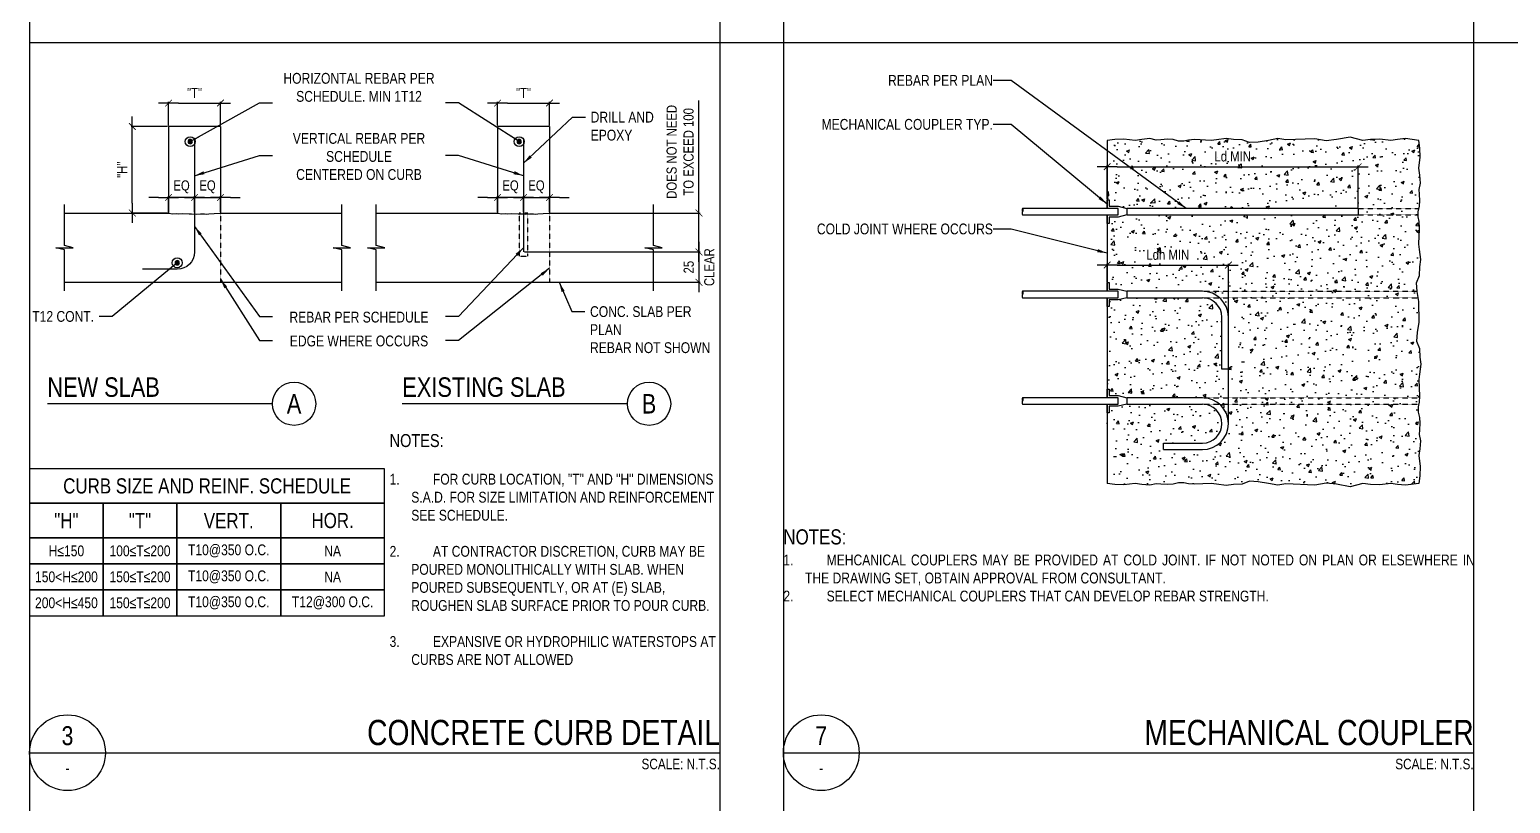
# Model space of a CAD drawing. Header units: millimetres. Extents: x 1990 to 90214, y -16050 to 57150.
# Drawn here: x 2250 to 37268, y 2552 to 20852 of the extents above; entities that cross this region are included whole.
import ezdxf
from ezdxf.enums import TextEntityAlignment as Align

# ---------------------------------------------------------------- set-up
doc = ezdxf.new("R2010")
doc.units = ezdxf.units.MM
doc.linetypes.add('HIDDEN2', pattern=[0.1875, 0.125, -0.0625])
doc.layers.add('NPLT-JLA', color=193, linetype='Continuous', plot=False)
for name, color, linetype in [('S-D-MEDM', 3, 'Continuous'), ('S-G-BREK', 2, 'Continuous'), ('S-G-DIMS', 1, 'Continuous'), ('S-G-HDN2', 1, 'HIDDEN2'), ('S-G-HTCH', 1, 'Continuous'), ('S-G-LEDR', 2, 'Continuous'), ('S-G-MEDM', 3, 'Continuous'), ('S-G-RBAR', 7, 'Continuous'), ('S-G-STTL', 4, 'Continuous'), ('S-G-TEXT', 3, 'Continuous'), ('S-G-THCK', 6, 'Continuous'), ('S-G-THIN', 1, 'Continuous'), ('S-G-TITL', 7, 'Continuous'), ('S-G-TITLREF', 4, 'Continuous'), ('S-LOCI-DIM-IN-100', 1, 'Continuous'), ('S-LOCI-TEXT-GA-250', 2, 'Continuous'), ('S-P-W-TDOWN', 3, 'Continuous')]:
    doc.layers.add(name, color=color, linetype=linetype)
doc.styles.add('ARIAL', font='arial.ttf', dxfattribs={"width": 0.8})
doc.dimstyles.new('ARIALDIMS', dxfattribs={"dimscale": 12, "dimtxt": 20, "dimasz": 19.5, "dimexe": 2.25, "dimexo": 1.75, "dimgap": 10, "dimtad": 1, "dimzin": 3, "dimdsep": 46, "dimtxsty": 'ARIAL', "dimblk1": 'nyatick', "dimblk2": 'nyatick', "dimsah": 1, "dimcen": 2.25, "dimclrd": 1, "dimclre": 1, "dimclrt": 2, "dimadec": 0, "dimazin": 0, "dimtfac": 1, "dimtmove": 0, "dimatfit": 3, "dimfxl": 1, "dimfrac": 2, "dimtolj": 1, "dimtzin": 0, "dimarcsym": 0})

# ---------------------------------------------------------------- blocks, each defined once
blk = doc.blocks.new('nyatick')
at = {"layer": 'S-G-DIMS'}
blk.add_line((-1.01, 0), (1, 0), dxfattribs=at)
at = {"layer": 'S-G-DIMS', "const_width": 0.08}
blk.add_lwpolyline([(0.34, 0.34), (-0.34, -0.34)], dxfattribs=at)
blk = doc.blocks.new('*D56')
at = {"layer": 'Defpoints', "color": 0, "transparency": 16777216}
for p in [(13930, 15593), (14544, 14876), (18080, 14876)]:
    blk.add_point(p, dxfattribs=at)
at = {"layer": 'S-LOCI-DIM-IN-100', "color": 1, "lineweight": -2, "transparency": 16777216}
for p, q in [((13951, 15593), (18107, 15593)), ((18080, 15359), (18080, 15110)), ((14565, 14876), (18107, 14876))]:
    blk.add_line(p, q, dxfattribs=at)
at = {"layer": 'S-LOCI-DIM-IN-100', "color": 1, "lineweight": -2, "transparency": 16777216, "xscale": 234, "yscale": 234, "zscale": 234}
for p, rotation in [((18080, 15593), 90), ((18080, 14876), 270)]:
    blk.add_blockref('nyatick', p, dxfattribs=dict(at, rotation=rotation))
at = {"layer": 'S-LOCI-DIM-IN-100', "color": 2, "transparency": 16777216, "char_height": 240, "attachment_point": 5, "rotation": 90, "style": 'ARIAL'}
for s, insert in [('\\A1;CLEAR', (18325, 15234)), ('\\A1;25', (17838, 15234))]:
    blk.add_mtext(s, dxfattribs=dict(at, insert=insert))
blk = doc.blocks.new('*D57')
at = {"layer": 'Defpoints', "color": 0, "transparency": 16777216}
for p in [(17001, 16514), (18080, 16514), (13930, 15593)]:
    blk.add_point(p, dxfattribs=at)
at = {"layer": 'S-LOCI-DIM-IN-100', "color": 1, "lineweight": -2, "transparency": 16777216}
for p, q in [((18080, 16514), (18080, 19174)), ((17022, 16514), (18107, 16514)), ((18080, 15827), (18080, 16280)), ((13951, 15593), (18107, 15593))]:
    blk.add_line(p, q, dxfattribs=at)
at = {"layer": 'S-LOCI-DIM-IN-100', "color": 1, "lineweight": -2, "transparency": 16777216, "xscale": 234, "yscale": 234, "zscale": 234}
for p, rotation in [((18080, 16514), 90), ((18080, 15593), 270)]:
    blk.add_blockref('nyatick', p, dxfattribs=dict(at, rotation=rotation))
at = {"layer": 'S-LOCI-DIM-IN-100', "color": 2, "transparency": 16777216, "insert": (17634, 17961), "char_height": 240, "attachment_point": 5, "rotation": 90, "style": 'ARIAL'}
blk.add_mtext('\\A1;DOES NOT NEED\\PTO EXCEED 100', dxfattribs=at)
blk = doc.blocks.new('*D58')
at = {"layer": 'Defpoints', "color": 0, "transparency": 16777216}
for p in [(4679, 18561), (5535, 18561), (5535, 16514)]:
    blk.add_point(p, dxfattribs=at)
at = {"layer": 'S-LOCI-DIM-IN-100', "color": 1, "lineweight": -2, "transparency": 16777216}
for p, q in [((5514, 18561), (4652, 18561)), ((4679, 16748), (4679, 18327)), ((5514, 16514), (4652, 16514))]:
    blk.add_line(p, q, dxfattribs=at)
at = {"layer": 'S-LOCI-DIM-IN-100', "color": 1, "lineweight": -2, "transparency": 16777216, "xscale": 234, "yscale": 234, "zscale": 234}
for p, rotation in [((4679, 18561), 90), ((4679, 16514), 270)]:
    blk.add_blockref('nyatick', p, dxfattribs=dict(at, rotation=rotation))
at = {"layer": 'S-LOCI-DIM-IN-100', "color": 2, "transparency": 16777216, "insert": (4439, 17538), "char_height": 240, "attachment_point": 5, "rotation": 90, "style": 'ARIAL'}
blk.add_mtext('\\A1;"H"', dxfattribs=at)
blk = doc.blocks.new('*D59')
at = {"layer": 'Defpoints', "color": 0, "transparency": 16777216}
for p in [(5535, 16883), (5535, 16514), (6150, 16514)]:
    blk.add_point(p, dxfattribs=at)
at = {"layer": 'S-LOCI-DIM-IN-100', "color": 1, "lineweight": -2, "transparency": 16777216}
for p, q in [((5301, 16883), (5067, 16883)), ((5535, 16535), (5535, 16910)), ((6150, 16883), (5535, 16883)), ((6150, 16535), (6150, 16910)), ((6384, 16883), (6618, 16883))]:
    blk.add_line(p, q, dxfattribs=at)
at = {"layer": 'S-LOCI-DIM-IN-100', "color": 1, "lineweight": -2, "transparency": 16777216, "xscale": 234, "yscale": 234, "zscale": 234}
blk.add_blockref('nyatick', (5535, 16883), dxfattribs=at)
at = {"layer": 'S-LOCI-DIM-IN-100', "color": 1, "lineweight": -2, "transparency": 16777216, "xscale": 234, "yscale": 234, "zscale": 234, "rotation": 180}
blk.add_blockref('nyatick', (6150, 16883), dxfattribs=at)
at = {"layer": 'S-LOCI-DIM-IN-100', "color": 2, "transparency": 16777216, "insert": (5843, 17134), "char_height": 240, "attachment_point": 5, "style": 'ARIAL'}
blk.add_mtext('\\A1;EQ', dxfattribs=at)
blk = doc.blocks.new('*D60')
at = {"layer": 'Defpoints', "color": 0, "transparency": 16777216}
for p in [(6764, 16883), (6150, 16514), (6764, 16514)]:
    blk.add_point(p, dxfattribs=at)
at = {"layer": 'S-LOCI-DIM-IN-100', "color": 1, "lineweight": -2, "transparency": 16777216}
for p, q in [((5916, 16883), (5682, 16883)), ((6150, 16535), (6150, 16910)), ((6150, 16883), (6764, 16883)), ((6764, 16535), (6764, 16910)), ((6998, 16883), (7232, 16883))]:
    blk.add_line(p, q, dxfattribs=at)
at = {"layer": 'S-LOCI-DIM-IN-100', "color": 1, "lineweight": -2, "transparency": 16777216, "xscale": 234, "yscale": 234, "zscale": 234}
blk.add_blockref('nyatick', (6150, 16883), dxfattribs=at)
at = {"layer": 'S-LOCI-DIM-IN-100', "color": 1, "lineweight": -2, "transparency": 16777216, "xscale": 234, "yscale": 234, "zscale": 234, "rotation": 180}
blk.add_blockref('nyatick', (6764, 16883), dxfattribs=at)
at = {"layer": 'S-LOCI-DIM-IN-100', "color": 2, "transparency": 16777216, "insert": (6457, 17134), "char_height": 240, "attachment_point": 5, "style": 'ARIAL'}
blk.add_mtext('\\A1;EQ', dxfattribs=at)
blk = doc.blocks.new('*D61')
at = {"layer": 'Defpoints', "color": 0, "transparency": 16777216}
for p in [(13316, 16883), (13316, 16514), (13930, 16514)]:
    blk.add_point(p, dxfattribs=at)
at = {"layer": 'S-LOCI-DIM-IN-100', "color": 1, "lineweight": -2, "transparency": 16777216}
for p, q in [((13082, 16883), (12848, 16883)), ((13316, 16535), (13316, 16910)), ((13930, 16883), (13316, 16883)), ((13930, 16535), (13930, 16910)), ((14164, 16883), (14398, 16883))]:
    blk.add_line(p, q, dxfattribs=at)
at = {"layer": 'S-LOCI-DIM-IN-100', "color": 1, "lineweight": -2, "transparency": 16777216, "xscale": 234, "yscale": 234, "zscale": 234}
blk.add_blockref('nyatick', (13316, 16883), dxfattribs=at)
at = {"layer": 'S-LOCI-DIM-IN-100', "color": 1, "lineweight": -2, "transparency": 16777216, "xscale": 234, "yscale": 234, "zscale": 234, "rotation": 180}
blk.add_blockref('nyatick', (13930, 16883), dxfattribs=at)
at = {"layer": 'S-LOCI-DIM-IN-100', "color": 2, "transparency": 16777216, "insert": (13623, 17134), "char_height": 240, "attachment_point": 5, "style": 'ARIAL'}
blk.add_mtext('\\A1;EQ', dxfattribs=at)
blk = doc.blocks.new('*D62')
at = {"layer": 'Defpoints', "color": 0, "transparency": 16777216}
for p in [(14544, 16883), (13930, 16514), (14544, 16514)]:
    blk.add_point(p, dxfattribs=at)
at = {"layer": 'S-LOCI-DIM-IN-100', "color": 1, "lineweight": -2, "transparency": 16777216}
for p, q in [((13696, 16883), (13462, 16883)), ((13930, 16535), (13930, 16910)), ((13930, 16883), (14544, 16883)), ((14544, 16535), (14544, 16910)), ((14778, 16883), (15012, 16883))]:
    blk.add_line(p, q, dxfattribs=at)
at = {"layer": 'S-LOCI-DIM-IN-100', "color": 1, "lineweight": -2, "transparency": 16777216, "xscale": 234, "yscale": 234, "zscale": 234}
blk.add_blockref('nyatick', (13930, 16883), dxfattribs=at)
at = {"layer": 'S-LOCI-DIM-IN-100', "color": 1, "lineweight": -2, "transparency": 16777216, "xscale": 234, "yscale": 234, "zscale": 234, "rotation": 180}
blk.add_blockref('nyatick', (14544, 16883), dxfattribs=at)
at = {"layer": 'S-LOCI-DIM-IN-100', "color": 2, "transparency": 16777216, "insert": (14237, 17134), "char_height": 240, "attachment_point": 5, "style": 'ARIAL'}
blk.add_mtext('\\A1;EQ', dxfattribs=at)
blk = doc.blocks.new('*D63')
at = {"layer": 'Defpoints', "color": 0, "transparency": 16777216}
for p in [(6764, 19115), (5535, 18561), (6764, 18561)]:
    blk.add_point(p, dxfattribs=at)
at = {"layer": 'S-LOCI-DIM-IN-100', "color": 1, "lineweight": -2, "transparency": 16777216}
for p, q in [((5535, 18582), (5535, 19142)), ((5769, 19115), (6530, 19115)), ((6764, 18582), (6764, 19142))]:
    blk.add_line(p, q, dxfattribs=at)
at = {"layer": 'S-LOCI-DIM-IN-100', "color": 1, "lineweight": -2, "transparency": 16777216, "xscale": 234, "yscale": 234, "zscale": 234, "rotation": 180}
blk.add_blockref('nyatick', (5535, 19115), dxfattribs=at)
at = {"layer": 'S-LOCI-DIM-IN-100', "color": 1, "lineweight": -2, "transparency": 16777216, "xscale": 234, "yscale": 234, "zscale": 234}
blk.add_blockref('nyatick', (6764, 19115), dxfattribs=at)
at = {"layer": 'S-LOCI-DIM-IN-100', "color": 2, "transparency": 16777216, "insert": (6150, 19355), "char_height": 240, "attachment_point": 5, "style": 'ARIAL'}
blk.add_mtext('\\A1;"T"', dxfattribs=at)
blk = doc.blocks.new('*D64')
at = {"layer": 'Defpoints', "color": 0, "transparency": 16777216}
for p in [(14544, 19115), (13316, 18561), (14544, 18561)]:
    blk.add_point(p, dxfattribs=at)
at = {"layer": 'S-LOCI-DIM-IN-100', "color": 1, "lineweight": -2, "transparency": 16777216}
for p, q in [((13316, 18582), (13316, 19142)), ((13550, 19115), (14310, 19115)), ((14544, 18582), (14544, 19142))]:
    blk.add_line(p, q, dxfattribs=at)
at = {"layer": 'S-LOCI-DIM-IN-100', "color": 1, "lineweight": -2, "transparency": 16777216, "xscale": 234, "yscale": 234, "zscale": 234, "rotation": 180}
blk.add_blockref('nyatick', (13316, 19115), dxfattribs=at)
at = {"layer": 'S-LOCI-DIM-IN-100', "color": 1, "lineweight": -2, "transparency": 16777216, "xscale": 234, "yscale": 234, "zscale": 234}
blk.add_blockref('nyatick', (14544, 19115), dxfattribs=at)
at = {"layer": 'S-LOCI-DIM-IN-100', "color": 2, "transparency": 16777216, "insert": (13930, 19355), "char_height": 240, "attachment_point": 5, "style": 'ARIAL'}
blk.add_mtext('\\A1;"T"', dxfattribs=at)
blk = doc.blocks.new('*D65')
at = {"layer": 'Defpoints', "color": 0, "transparency": 16777216}
for p in [(33671, 17610), (27733, 16827), (33671, 16623)]:
    blk.add_point(p, dxfattribs=at)
at = {"layer": 'S-LOCI-DIM-IN-100', "color": 1, "lineweight": -2, "transparency": 16777216}
for p, q in [((27733, 16848), (27733, 17637)), ((27967, 17610), (33437, 17610)), ((33671, 16644), (33671, 17637))]:
    blk.add_line(p, q, dxfattribs=at)
at = {"layer": 'S-LOCI-DIM-IN-100', "color": 1, "lineweight": -2, "transparency": 16777216, "xscale": 234, "yscale": 234, "zscale": 234, "rotation": 180}
blk.add_blockref('nyatick', (27733, 17610), dxfattribs=at)
at = {"layer": 'S-LOCI-DIM-IN-100', "color": 1, "lineweight": -2, "transparency": 16777216, "xscale": 234, "yscale": 234, "zscale": 234}
blk.add_blockref('nyatick', (33671, 17610), dxfattribs=at)
at = {"layer": 'S-LOCI-DIM-IN-100', "color": 2, "lineweight": 30, "transparency": 16777216, "insert": (30702, 17852), "char_height": 240, "width": 1281.71, "attachment_point": 5, "style": 'ARIAL'}
blk.add_mtext('\\A1;Ld MIN', dxfattribs=at)
blk = doc.blocks.new('*D66')
at = {"layer": 'Defpoints', "color": 0, "transparency": 16777216}
for p in [(30600, 15284), (27733, 14869), (30600, 11532)]:
    blk.add_point(p, dxfattribs=at)
at = {"layer": 'S-LOCI-DIM-IN-100', "color": 1, "lineweight": -2, "transparency": 16777216}
for p, q in [((27733, 14890), (27733, 15311)), ((27967, 15284), (30366, 15284)), ((30600, 11553), (30600, 15311))]:
    blk.add_line(p, q, dxfattribs=at)
at = {"layer": 'S-LOCI-DIM-IN-100', "color": 1, "lineweight": -2, "transparency": 16777216, "xscale": 234, "yscale": 234, "zscale": 234, "rotation": 180}
blk.add_blockref('nyatick', (27733, 15284), dxfattribs=at)
at = {"layer": 'S-LOCI-DIM-IN-100', "color": 1, "lineweight": -2, "transparency": 16777216, "xscale": 234, "yscale": 234, "zscale": 234}
blk.add_blockref('nyatick', (30600, 15284), dxfattribs=at)
at = {"layer": 'S-LOCI-DIM-IN-100', "color": 2, "lineweight": 30, "transparency": 16777216, "insert": (29166, 15526), "char_height": 240, "width": 1281.71, "attachment_point": 5, "style": 'ARIAL'}
blk.add_mtext('\\A1;Ldh MIN', dxfattribs=at)

msp = doc.modelspace()

# ---------------------------------------------------------------- hatches: boundary and pattern name
at = {"layer": 'S-G-HTCH'}
h = msp.add_hatch(dxfattribs=at)
h.set_pattern_fill('AR-CONC', color=256, scale=102.37069)
h.set_pattern_definition([(50, (-156432.7, -355676.1), (734.2642, -64.2398), [76.778, -844.5582]), (355, (-156432.7, -355676.1), (-142.0407, 770.0243), [61.4224, -675.6466]), (100.45144, (-156371.5, -355681.5), (592.2235, 705.7845), [65.2513, -717.764]), (46.1842, (-156432.7, -355471.4), (1092.5423, -169.4432), [115.167, -1266.8373]), (96.63564, (-156341.6, -355485.5), (956.82, 997.212), [97.877, -1076.6466]), (351.18416, (-156432.7, -355471.4), (956.82, 997.212), [92.1336, -1013.4698]), (21, (-156330.3, -355522.56), (611.0579, -412.1637), [76.778, -844.5582]), (326, (-156330.3, -355522.56), (249.0836, 742.3411), [61.4224, -675.6466]), (71.45144, (-156279.4, -355556.9), (860.1414, 330.1774), [65.2513, -717.764]), (37.5, (-156432.68, -355676.1), (12.44813, 340.78573), [0, -667.4569, 0, -685.8836, 0, -678.2058]), (7.5, (-156432.68, -355676.1), (269.3061, 403.762), [0, -391.05603, 0, -652.1013, 0, -258.486]), (327.5, (-156660.97, -355676.1), (546.47771, -23.08958), [0, -255.92672, 0, -798.4914, 0, -1059.53664]), (317.5, (-156763.34, -355676.1), (597.0117, 102.47816), [0, -332.70474, 0, -530.2802, 0, -752.42457])])
h.paths.add_polyline_path([(35146.309, 17220.55), (35126.337, 17412.152), (35106.365, 17571.821), (35135.462, 17833.646), (35125.897, 18050.449), (35103.993, 18231.007), (34791.611, 18273.323), (34600.009, 18253.351), (34440.34, 18233.379), (34178.515, 18262.476), (33961.712, 18252.911), (33781.154, 18231.007), (33480.211, 18311.864), (33156.432, 18251.109), (32913.598, 18220.734), (32640.41, 18271.36), (31955.946, 18241.849), (31765.975, 18273.535), (31544.343, 18229.174), (31303.714, 18191.153), (31101.077, 18178.479), (30923.771, 18248.186), (30721.136, 18254.523), (30550.162, 18279.872), (30315.864, 18248.186), (30190.2, 18231.007), (29797.569, 18249.358), (29653.868, 18241.368), (29542.1, 18217.4), (29418.357, 18213.407), (29290.623, 18249.358), (29158.897, 18257.347), (29003.221, 18245.362), (28891.453, 18241.368), (28743.76, 18273.323), (28552.158, 18253.351), (28392.489, 18233.379), (28130.664, 18262.476), (27913.861, 18252.911), (27733.303, 18231.007), (27733.303, 16827.347), (27777.973, 16827.347), (27777.973, 16672.601), (27989.23, 16672.601), (28193.971, 16622.606), (33670.803, 16622.606), (33670.803, 16469.05), (28193.971, 16469.05), (27989.23, 16419.055), (27777.973, 16419.055), (27777.973, 16264.308), (27733.303, 16264.308), (27733.303, 14868.776), (27777.973, 14868.776), (27777.973, 14714.03), (27989.23, 14714.03), (28193.971, 14664.035), (29985.458, 14664.035, -0.414213562), (30599.682, 14049.811), (30599.682, 12821.362), (30446.126, 12821.362), (30446.126, 14049.811, 0.414213562), (29985.458, 14510.479), (28193.971, 14510.479), (27989.23, 14460.483), (27777.973, 14460.483), (27777.973, 14305.737), (27733.303, 14305.737), (27733.303, 12351.366), (27777.973, 12351.366), (27777.973, 12196.619), (27989.23, 12196.619), (28193.971, 12146.624), (29985.458, 12146.624, -1), (29985.458, 10918.176), (29064.122, 10918.176), (29064.122, 11071.732), (29985.458, 11071.732, 1), (29985.458, 11993.068), (28193.971, 11993.068), (27989.23, 11943.073), (27777.973, 11943.073), (27777.973, 11788.327), (27733.303, 11788.327), (27733.303, 10118.978), (27913.861, 10097.074), (28130.664, 10087.508), (28392.489, 10116.606), (28552.158, 10096.633), (28743.76, 10076.661), (28891.453, 10108.616), (29003.221, 10104.623), (29158.897, 10092.637), (29290.623, 10100.627), (29418.357, 10136.578), (29542.1, 10132.585), (29653.868, 10108.616), (29797.569, 10100.627), (30190.2, 10118.978), (30315.864, 10101.799), (30550.162, 10070.112), (30721.136, 10095.461), (30923.771, 10101.799), (31101.077, 10171.506), (31303.714, 10158.831), (31544.343, 10120.811), (31765.975, 10076.449), (31955.946, 10108.136), (32640.41, 10078.625), (32913.598, 10129.25), (33156.432, 10098.875), (33480.211, 10038.121), (33781.154, 10118.978), (33961.712, 10097.074), (34178.515, 10087.508), (34440.34, 10116.606), (34600.009, 10096.633), (34791.611, 10076.661), (35103.993, 10118.978), (35125.897, 10299.536), (35135.462, 10516.339), (35106.365, 10778.164), (35126.337, 10937.833), (35146.309, 11129.435), (35114.354, 11277.128), (35118.348, 11388.895), (35130.334, 11544.572), (35122.344, 11676.298), (35086.393, 11804.032), (35090.386, 11927.775), (35114.354, 12039.542), (35122.344, 12183.244), (35103.993, 12575.874), (35121.172, 12701.539), (35152.858, 12935.836), (35127.509, 13106.81), (35121.172, 13309.445), (35051.465, 13486.752), (35064.139, 13689.388), (35102.16, 13930.018), (35103.993, 14174.992), (35102.16, 14419.967), (35064.139, 14660.596), (35051.465, 14863.233), (35121.172, 15040.539), (35127.509, 15243.174), (35152.858, 15414.148), (35121.172, 15648.446), (35103.993, 15774.11), (35122.344, 16166.741), (35114.354, 16310.442), (35090.386, 16422.21), (35086.393, 16545.952), (35122.344, 16673.687), (35130.334, 16805.413), (35118.348, 16961.089), (35114.354, 17072.857)])
h.paths.add_polyline_path([(30178.381, 17596.898), (31228.239, 17596.898), (31228.239, 18124.289), (30178.381, 18124.289)], flags=24)
h.paths.add_polyline_path([(28563.284, 15271.056), (29772.215, 15271.056), (29772.215, 15798.447), (28563.284, 15798.447)], flags=24)

# ---------------------------------------------------------------- linework, layer by layer
at = {"layer": 'NPLT-JLA'}
for p, q in [((2250, 57150), (2250, -16050)), ((18575, 57150), (18575, -16050)), ((20075, 57150), (20075, -16050)), ((36400, 57150), (36400, -16050)), ((2250, 20550), (72050, 20550))]:
    msp.add_line(p, q, dxfattribs=at)
at = {"layer": 'S-D-MEDM'}
for p, q in [((6763.883, 18561.335), (5535.434, 18561.335)), ((5535.434, 18561.335), (5535.434, 16513.921)), ((6763.883, 18561.335), (6763.883, 16513.921)), ((14544.055, 18561.335), (13315.607, 18561.335)), ((13315.607, 18561.335), (13315.607, 16513.921)), ((14544.055, 18561.335), (14544.055, 16513.921)), ((3078.538, 16513.921), (5535.434, 16513.921)), ((6763.883, 16513.921), (9630.262, 16513.921)), ((10449.228, 16513.921), (13315.607, 16513.921)), ((14544.055, 16513.921), (17000.952, 16513.921)), ((3078.538, 14875.99), (9630.262, 14875.99)), ((10449.228, 14875.99), (17000.952, 14875.99))]:
    msp.add_line(p, q, dxfattribs=at)
for points in [[(5535.434, 16513.921), (5634.422, 16494.585), (5712.958, 16501.039), (5772.12, 16497.457), (5857.285, 16500.144), (6024.921, 16492.977), (6077.811, 16493.872), (6197.036, 16491.184), (6287.578, 16496.56), (6382.599, 16492.977), (6441.766, 16489.392), (6491.967, 16492.082), (6617.235, 16502.032), (6763.883, 16513.921)], [(13315.607, 16513.921), (13414.595, 16494.585), (13493.13, 16501.039), (13552.293, 16497.457), (13637.457, 16500.144), (13805.094, 16492.977), (13857.984, 16493.872), (13977.208, 16491.184), (14067.751, 16496.56), (14162.771, 16492.977), (14221.938, 16489.392), (14272.14, 16492.082), (14396.746, 16499.777), (14544.055, 16513.921)]]:
    msp.add_lwpolyline(points, dxfattribs=at)
at = {"layer": 'S-G-BREK'}
for points in [[(3078.538, 14671.249), (3078.538, 15640.095), (2873.796, 15694.955), (3283.279, 15694.955), (3078.538, 15749.816), (3078.538, 16718.662)], [(9630.262, 14671.249), (9630.262, 15640.095), (9425.521, 15694.955), (9835.003, 15694.955), (9630.262, 15749.816), (9630.262, 16718.662)], [(10449.228, 14671.249), (10449.228, 15640.095), (10244.486, 15694.955), (10653.969, 15694.955), (10449.228, 15749.816), (10449.228, 16718.662)], [(17000.952, 14671.249), (17000.952, 15640.095), (16796.21, 15694.955), (17205.693, 15694.955), (17000.952, 15749.816), (17000.952, 16718.662)]]:
    msp.add_lwpolyline(points, dxfattribs=at)
at = {"layer": 'S-G-HDN2'}
for p, q in [((6763.883, 16513.921), (6763.883, 14875.99)), ((14544.055, 16513.921), (14544.055, 14875.99))]:
    msp.add_line(p, q, dxfattribs=at)
at = {"layer": 'S-G-HDN2', "lineweight": 30}
for p, q in [((33670.803, 16622.606), (35107.967, 16622.606)), ((33670.803, 16469.05), (35088.874, 16469.05)), ((29985.458, 14664.035), (35063.924, 14664.035)), ((29985.458, 14510.479), (35087.859, 14510.479)), ((29985.458, 12146.624), (35120.308, 12146.624)), ((29985.458, 11993.068), (35104.388, 11993.068))]:
    msp.add_line(p, q, dxfattribs=at)
at = {"layer": 'S-G-HDN2'}
msp.add_lwpolyline([(13827.46, 15490.214), (14032.202, 15490.214), (14032.202, 16513.921), (13827.46, 16513.921)], close=True, dxfattribs=at)
at = {"layer": 'S-G-MEDM', "lineweight": 30}
for p, q in [((27733.303, 18231.007), (27733.303, 16622.606)), ((27989.23, 16622.606), (25734.207, 16622.606)), ((25734.207, 16469.05), (27989.23, 16469.05)), ((27733.303, 16469.05), (27733.303, 14664.035)), ((27989.23, 16469.05), (27989.23, 16622.606)), ((33670.803, 16622.606), (28193.971, 16622.606)), ((28193.971, 16469.05), (33670.803, 16469.05)), ((33670.803, 16622.606), (33670.803, 16469.05)), ((27989.23, 14664.035), (25734.207, 14664.035)), ((25734.207, 14510.479), (27989.23, 14510.479)), ((27733.303, 14510.479), (27733.303, 12146.624)), ((27989.23, 14510.479), (27989.23, 14664.035)), ((29985.458, 14664.035), (28193.971, 14664.035)), ((28193.971, 14510.479), (29985.458, 14510.479)), ((30446.126, 12821.362), (30446.126, 14049.811)), ((30599.682, 12821.362), (30599.682, 14049.811)), ((30599.682, 12821.362), (30446.126, 12821.362)), ((27989.23, 12146.624), (25734.207, 12146.624)), ((25734.207, 11993.068), (27989.23, 11993.068)), ((27733.303, 11993.068), (27733.303, 10118.978)), ((27989.23, 11993.068), (27989.23, 12146.624)), ((29985.458, 12146.624), (28193.971, 12146.624)), ((28193.971, 11993.068), (29985.458, 11993.068)), ((29064.122, 10918.176), (29064.122, 11071.732)), ((29064.122, 11071.732), (29985.458, 11071.732)), ((29064.122, 10918.176), (29985.458, 10918.176))]:
    msp.add_line(p, q, dxfattribs=at)
for points in [[(27733.303, 16622.606), (27733.303, 16827.347), (27777.973, 16827.347), (27777.973, 16672.601), (27989.23, 16672.601), (28193.971, 16622.606), (28193.971, 16469.05), (27989.23, 16419.055), (27777.973, 16419.055), (27777.973, 16264.308), (27733.303, 16264.308), (27733.303, 16469.05)], [(27733.303, 14664.035), (27733.303, 14868.776), (27777.973, 14868.776), (27777.973, 14714.03), (27989.23, 14714.03), (28193.971, 14664.035), (28193.971, 14510.479), (27989.23, 14460.483), (27777.973, 14460.483), (27777.973, 14305.737), (27733.303, 14305.737), (27733.303, 14510.479)], [(27733.303, 12146.624), (27733.303, 12351.366), (27777.973, 12351.366), (27777.973, 12196.619), (27989.23, 12196.619), (28193.971, 12146.624), (28193.971, 11993.068), (27989.23, 11943.073), (27777.973, 11943.073), (27777.973, 11788.327), (27733.303, 11788.327), (27733.303, 11993.068)]]:
    msp.add_lwpolyline(points, dxfattribs=at)
at = {"layer": 'S-G-MEDM'}
for points in [[(2250, 9648.521), (10644.397, 9648.521), (10644.397, 10467.486), (2250, 10467.486)], [(2250, 8829.555), (3990.302, 8829.555), (3990.302, 9648.521), (2250, 9648.521)], [(3990.302, 8829.555), (5730.603, 8829.555), (5730.603, 9648.521), (3990.302, 9648.521)], [(5730.603, 8829.555), (8187.5, 8829.555), (8187.5, 9648.521), (5730.603, 9648.521)], [(8187.5, 8829.555), (10644.397, 8829.555), (10644.397, 9648.521), (8187.5, 9648.521)]]:
    msp.add_lwpolyline(points, close=True, dxfattribs=at)
at = {"layer": 'S-G-MEDM', "lineweight": 30}
for centre, radius, start, end in [((25783.73, 16584.217), 62.66, 142.2184019, 217.7815981), ((25783.73, 16507.439), 62.66, 142.2184019, 217.7815981), ((25684.683, 16584.217), 62.66, 322.2184019, 37.7815981), ((25783.73, 14625.646), 62.66, 142.2184019, 217.7815981), ((25783.73, 14548.868), 62.66, 142.2184019, 217.7815981), ((25684.683, 14625.646), 62.66, 322.2184019, 37.7815981), ((29985.458, 14049.811), 614.224, 0, 90), ((29985.458, 14049.811), 460.668, 0, 90), ((25783.73, 12108.235), 62.66, 142.2184019, 217.7815981), ((25783.73, 12031.457), 62.66, 142.2184019, 217.7815981), ((25684.683, 12108.235), 62.66, 322.2184019, 37.7815981), ((29985.458, 11532.4), 614.224, 270, 90), ((29985.458, 11532.4), 460.668, 270, 90)]:
    msp.add_arc(centre, radius, start, end, dxfattribs=at)
at = {"layer": 'S-G-RBAR'}
for points in [[(5996.103, 18203.037, 1), (6098.473, 18203.037, 1), (5996.103, 18203.037, 1), (6081.411, 18203.037, 1), (6013.164, 18203.037, 1), (6064.35, 18203.037, 1), (6030.226, 18203.037, 1), (6047.288, 18203.037, 1)], [(13776.275, 18203.037, 1), (13878.646, 18203.037, 1), (13776.275, 18203.037, 1), (13861.584, 18203.037, 1), (13793.337, 18203.037, 1), (13844.522, 18203.037, 1), (13810.398, 18203.037, 1), (13827.46, 18203.037, 1)], [(5688.99, 15336.658, 1), (5791.361, 15336.658, 1), (5688.99, 15336.658, 1), (5774.299, 15336.658, 1), (5706.052, 15336.658, 1), (5757.238, 15336.658, 1), (5723.114, 15336.658, 1), (5740.176, 15336.658, 1)]]:
    msp.add_lwpolyline(points, format="xyb", dxfattribs=at)
at = {"layer": 'S-G-STTL'}
for p, q in [((7992.331, 12003.046), (2669.055, 12003.046)), ((16386.728, 12003.046), (11063.452, 12003.046))]:
    msp.add_line(p, q, dxfattribs=at)
for centre in [(8504.184, 12003.046), (16898.581, 12003.046)]:
    msp.add_circle(centre, 511.853, dxfattribs=at)
at = {"layer": 'S-G-THCK'}
msp.add_line((13929.831, 18254.223), (13929.831, 15592.585), dxfattribs=at)
msp.add_lwpolyline([(6149.659, 18254.223), (6149.659, 15592.585, -0.414213562), (5740.176, 15183.102), (4921.21, 15183.102)], format="xyb", dxfattribs=at)
at = {"layer": 'S-G-THIN', "lineweight": 30}
for points in [[(35103.993, 18231.007), (34791.611, 18273.323), (34600.009, 18253.351), (34440.34, 18233.379), (34178.515, 18262.476), (33961.712, 18252.911), (33781.154, 18231.007), (33480.211, 18311.864), (33156.432, 18251.109), (32913.598, 18220.734), (32640.41, 18271.36), (31955.946, 18241.849), (31765.975, 18273.535), (31544.343, 18229.174), (31303.714, 18191.153), (31101.077, 18178.479), (30923.771, 18248.186), (30721.136, 18254.523), (30550.162, 18279.872), (30315.864, 18248.186), (30190.2, 18231.007), (29797.569, 18249.358), (29653.868, 18241.368), (29542.1, 18217.4), (29418.357, 18213.407), (29290.623, 18249.358), (29158.897, 18257.347), (29003.221, 18245.362), (28891.453, 18241.368), (28743.76, 18273.323), (28552.158, 18253.351), (28392.489, 18233.379), (28130.664, 18262.476), (27913.861, 18252.911), (27733.303, 18231.007)], [(35103.993, 14174.992), (35102.16, 14419.967), (35064.139, 14660.596), (35051.465, 14863.233), (35121.172, 15040.539), (35127.509, 15243.174), (35152.858, 15414.148), (35121.172, 15648.446), (35103.993, 15774.11), (35122.344, 16166.741), (35114.354, 16310.442), (35090.386, 16422.21), (35086.393, 16545.952), (35122.344, 16673.687), (35130.334, 16805.413), (35118.348, 16961.089), (35114.354, 17072.857), (35146.309, 17220.55), (35126.337, 17412.152), (35106.365, 17571.821), (35135.462, 17833.646), (35125.897, 18050.449), (35103.993, 18231.007)], [(35103.993, 14174.992), (35102.16, 13930.018), (35064.139, 13689.388), (35051.465, 13486.752), (35121.172, 13309.445), (35127.509, 13106.81), (35152.858, 12935.836), (35121.172, 12701.539), (35103.993, 12575.874), (35122.344, 12183.244), (35114.354, 12039.542), (35090.386, 11927.775), (35086.393, 11804.032), (35122.344, 11676.298), (35130.334, 11544.572), (35118.348, 11388.895), (35114.354, 11277.128), (35146.309, 11129.435), (35126.337, 10937.833), (35106.365, 10778.164), (35135.462, 10516.339), (35125.897, 10299.536), (35103.993, 10118.978)], [(35103.993, 10118.978), (34791.611, 10076.661), (34600.009, 10096.633), (34440.34, 10116.606), (34178.515, 10087.508), (33961.712, 10097.074), (33781.154, 10118.978), (33480.211, 10038.121), (33156.432, 10098.875), (32913.598, 10129.25), (32640.41, 10078.625), (31955.946, 10108.136), (31765.975, 10076.449), (31544.343, 10120.811), (31303.714, 10158.831), (31101.077, 10171.506), (30923.771, 10101.799), (30721.136, 10095.461), (30550.162, 10070.112), (30315.864, 10101.799), (30190.2, 10118.978), (29797.569, 10100.627), (29653.868, 10108.616), (29542.1, 10132.585), (29418.357, 10136.578), (29290.623, 10100.627), (29158.897, 10092.637), (29003.221, 10104.623), (28891.453, 10108.616), (28743.76, 10076.661), (28552.158, 10096.633), (28392.489, 10116.606), (28130.664, 10087.508), (27913.861, 10097.074), (27733.303, 10118.978)]]:
    msp.add_lwpolyline(points, dxfattribs=at)
at = {"layer": 'S-G-THIN'}
for points in [[(2250, 8215.331), (3990.302, 8215.331), (3990.302, 8829.555), (2250, 8829.555)], [(3990.302, 8215.331), (5730.603, 8215.331), (5730.603, 8829.555), (3990.302, 8829.555)], [(5730.603, 8215.331), (8187.5, 8215.331), (8187.5, 8829.555), (5730.603, 8829.555)], [(8187.5, 8215.331), (10644.397, 8215.331), (10644.397, 8829.555), (8187.5, 8829.555)], [(2250, 7601.107), (3990.302, 7601.107), (3990.302, 8215.331), (2250, 8215.331)], [(3990.302, 7601.107), (5730.603, 7601.107), (5730.603, 8215.331), (3990.302, 8215.331)], [(5730.603, 7601.107), (8187.5, 7601.107), (8187.5, 8215.331), (5730.603, 8215.331)], [(8187.5, 7601.107), (10644.397, 7601.107), (10644.397, 8215.331), (8187.5, 8215.331)], [(2250, 6986.883), (3990.302, 6986.883), (3990.302, 7601.107), (2250, 7601.107)], [(3990.302, 6986.883), (5730.603, 6986.883), (5730.603, 7601.107), (3990.302, 7601.107)], [(5730.603, 6986.883), (8187.5, 6986.883), (8187.5, 7601.107), (5730.603, 7601.107)], [(8187.5, 6986.883), (10644.397, 6986.883), (10644.397, 7601.107), (8187.5, 7601.107)]]:
    msp.add_lwpolyline(points, close=True, dxfattribs=at)
at = {"layer": 'S-G-TITLREF'}
for p, q in [((2250, 3750), (18575, 3750)), ((20075, 3750), (36400, 3750))]:
    msp.add_line(p, q, dxfattribs=at)
for centre in [(3145.884, 3750), (20970.884, 3750)]:
    msp.add_circle(centre, 895.884, dxfattribs=at)

# ---------------------------------------------------------------- texts
at = {"layer": 'S-G-DIMS', "lineweight": 30, "char_height": 255.92673, "attachment_point": 9, "style": 'ARIAL'}
for s, insert, width in [('REBAR PER PLAN', (25030.793, 19523.4), 3941.255), ('MECHANICAL COUPLER TYP.', (25030.793, 18479.657), 4480.90894), ('COLD JOINT WHERE OCCURS', (25030.793, 16006.285), 4363.00397)]:
    msp.add_mtext(s, dxfattribs=dict(at, insert=insert, width=width))
at = {"layer": 'S-G-LEDR', "style": 'ARIAL'}
for s, insert, char_height, width, attachment_point in [('HORIZONTAL REBAR PER SCHEDULE. MIN 1T12', (10039.745, 19484.858), 255.92673, 4094.82759, 5), ('DRILL AND EPOXY', (15518.048, 18910.361), 255.92673, 1497.9598, 1), ('VERTICAL REBAR PER SCHEDULE\\PCENTERED ON CURB', (10039.745, 17850.717), 255.92673, 4094.82759, 5), ('T12 CONT.', (3774.52, 13937.687), 255.9267, 3070.98186, 9), ('REBAR PER SCHEDULE', (10039.745, 14051.119), 255.92673, 4094.82759, 5), ('CONC. SLAB PER PLAN\\PREBAR NOT SHOWN', (15503.418, 14310.95), 255.92673, 2930.72316, 1), ('EDGE WHERE OCCURS', (10039.745, 13486.373), 255.92673, 4094.82759, 5), ('{\\H1.2x;NOTES:}\\P\\P\\pxi-2,l2;1.^IFOR CURB LOCATION, "T" AND "H" DIMENSIONS S.A.D. FOR SIZE LIMITATION AND REINFORCEMENT SEE SCHEDULE.\\P\\pi0,l0;\\P\\pi-2,l2;2.^IAT CONTRACTOR DISCRETION, CURB MAY BE POURED MONOLITHICALLY WITH SLAB. WHEN POURED SUBSEQUENTLY, OR AT (E) SLAB, ROUGHEN SLAB SURFACE PRIOR TO POUR CURB.\\P\\pi0,l0;\\P\\pi-2,l2;3.^IEXPANSIVE OR HYDROPHILIC WATERSTOPS AT CURBS ARE NOT ALLOWED', (10763.535, 11286.452), 255.926732, 7773.84018, 1)]:
    msp.add_mtext(s, dxfattribs=dict(at, insert=insert, char_height=char_height, width=width, attachment_point=attachment_point))
at = {"layer": 'S-G-STTL', "style": 'ARIAL', "width": 0.8}
for s, p in [('NEW SLAB', (2669.055, 12166.84)), ('EXISTING SLAB', (11063.452, 12166.84))]:
    msp.add_text(s, height=460.6681, dxfattribs=at).set_placement(p)
for s, p in [('A', (8504.184, 12003.046)), ('B', (16898.581, 12003.046))]:
    msp.add_text(s, height=460.668, dxfattribs=at).set_placement(p, align=Align.MIDDLE)
at = {"layer": 'S-G-TEXT', "color": 7, "char_height": 248.85672, "width": 1863.91779, "attachment_point": 3, "style": 'ARIAL'}
for insert in [(18575, 3608.08), (36400, 3608.08)]:
    msp.add_mtext('\\W0.8000;SCALE: N.T.S.', dxfattribs=dict(at, insert=insert))
at = {"layer": 'S-G-TITL', "char_height": 597.2561, "width": 14259.2115, "attachment_point": 3, "style": 'ARIAL'}
for s, insert in [('CONCRETE CURB DETAIL', (18575, 4527.396)), ('MECHANICAL COUPLER', (36400, 4527.396))]:
    msp.add_mtext(s, dxfattribs=dict(at, insert=insert))
at = {"layer": 'S-G-TITLREF', "style": 'ARIAL', "width": 0.8}
for s, height, p in [('3', 447.942, (3145.884, 4153.472)), ('7', 447.942, (20970.884, 4153.472)), ('-', 248.857, (3145.884, 3387.733)), ('-', 248.857, (20970.884, 3387.733))]:
    msp.add_text(s, height=height, dxfattribs=at).set_placement(p, align=Align.MIDDLE)
at = {"layer": 'S-LOCI-TEXT-GA-250', "attachment_point": 5, "style": 'ARIAL'}
for s, insert, char_height, width in [('{\\C6;CURB SIZE AND REINF. SCHEDULE}', (6447.198, 10058.003), 358.29741, 8394.39655), ('{\\C6;"H"}', (3120.151, 9239.038), 358.2974, 1740.30172), ('{\\C6;"T"}', (4860.453, 9239.038), 358.2974, 1740.30172), ('{\\C6;VERT.}', (6959.052, 9239.038), 358.29741, 2456.89655), ('{\\C6;HOR.}', (9415.948, 9239.038), 358.2974, 2456.89655), ('H≤150', (3120.151, 8522.443), 255.9267, 1740.30172), ('100≤T≤200', (4860.453, 8522.443), 255.9267, 1740.30172), ('T10@350 O.C.', (6959.052, 8522.443), 255.92673, 2456.89655), ('NA', (9415.948, 8522.443), 255.9267, 2456.89655), ('T10@350 O.C.', (6959.052, 7908.219), 255.92673, 2456.89655), ('150<H≤200', (3120.151, 7908.219), 255.9267, 1740.30172), ('150≤T≤200', (4860.453, 7908.219), 255.9267, 1740.30172), ('NA', (9415.948, 7908.219), 255.9267, 2456.89655), ('200<H≤450', (3120.151, 7293.995), 255.9267, 1740.30172), ('150≤T≤200', (4860.453, 7293.995), 255.9267, 1740.30172), ('T10@350 O.C.', (6959.052, 7293.995), 255.92673, 2456.89655), ('T12@300 O.C.', (9415.948, 7293.995), 255.92673, 2456.89655)]:
    msp.add_mtext(s, dxfattribs=dict(at, insert=insert, char_height=char_height, width=width))
at = {"layer": 'S-P-W-TDOWN', "lineweight": 30, "insert": (20075, 9033.866), "char_height": 255.926732, "width": 16304.52404, "attachment_point": 1, "style": 'ARIAL'}
msp.add_mtext('\\pxqj;{\\H1.4x;\\C2;NOTES:\\P\\pi-2,l2;\\H0.71429x;1.^IMEHCANICAL COUPLERS MAY BE PROVIDED AT COLD JOINT. IF NOT NOTED ON PLAN OR ELSEWHERE IN THE DRAWING SET, OBTAIN APPROVAL FROM CONSULTANT.\\P2.^ISELECT MECHANICAL COUPLERS THAT CAN DEVELOP REBAR STRENGTH.}', dxfattribs=at)

# ---------------------------------------------------------------- dimensions: what is measured, and where the dimension line sits
at = {"layer": 'S-LOCI-DIM-IN-100'}
for base, p1, p2, picture, middle in [((6763.883, 19115.31), (5535.434, 18561.335), (6763.883, 18561.335), '*D63', (6149.659, 19115.31)), ((14544.055, 19115.31), (13315.607, 18561.335), (14544.055, 18561.335), '*D64', (13929.831, 19115.31))]:
    dim = msp.add_linear_dim(base=base, p1=p1, p2=p2, text='"T"', dimstyle='ARIALDIMS', override={"dimtmove": 1}, dxfattribs=at)
    dim.commit()
    dim.dimension.update_dxf_attribs({"geometry": picture, "text_midpoint": middle, "dimtype": 160})
dim = msp.add_linear_dim(base=(18080.484, 16513.921), p1=(13929.831, 15592.585), p2=(17000.952, 16513.921), angle=90, text='DOES NOT NEED\\PTO EXCEED 100', dimstyle='ARIALDIMS', dxfattribs=at)
dim.commit()
dim.dimension.update_dxf_attribs({"geometry": '*D57', "text_midpoint": (17634.181, 17960.723)})
dim = msp.add_linear_dim(base=(4678.504, 18561.335), p1=(5535.434, 16513.921), p2=(5535.434, 18561.335), angle=90, text='"H"', dimstyle='ARIALDIMS', override={"dimtmove": 1}, dxfattribs=at)
dim.commit()
dim.dimension.update_dxf_attribs({"geometry": '*D58', "text_midpoint": (4438.504, 17537.628)})
at = {"layer": 'S-LOCI-DIM-IN-100', "lineweight": 30}
for base, p1, p2, text, picture, middle in [((33670.803, 17609.611), (27733.303, 16827.347), (33670.803, 16622.606), 'Ld MIN', '*D65', (30702.053, 17851.575)), ((30599.682, 15283.769), (27733.303, 14868.776), (30599.682, 11532.4), 'Ldh MIN', '*D66', (29166.493, 15525.734))]:
    dim = msp.add_linear_dim(base=base, p1=p1, p2=p2, text=text, dimstyle='ARIALDIMS', dxfattribs=at)
    dim.commit()
    dim.dimension.update_dxf_attribs({"geometry": picture, "text_midpoint": middle})
at = {"layer": 'S-LOCI-DIM-IN-100'}
for base, p1, p2, picture, middle in [((5535.434, 16882.837), (6149.659, 16513.921), (5535.434, 16513.921), '*D59', (5842.546, 17134.297)), ((13315.607, 16882.837), (13929.831, 16513.921), (13315.607, 16513.921), '*D61', (13622.719, 17134.297))]:
    dim = msp.add_linear_dim(base=base, p1=p1, p2=p2, text='EQ', dimstyle='ARIALDIMS', dxfattribs=at)
    dim.commit()
    dim.dimension.update_dxf_attribs({"geometry": picture, "text_midpoint": middle})
for base, p1, p2, picture, middle in [((6763.883, 16882.837), (6149.659, 16513.921), (6763.883, 16513.921), '*D60', (6456.771, 17134.297)), ((14544.055, 16882.837), (13929.831, 16513.921), (14544.055, 16513.921), '*D62', (14236.943, 17134.297))]:
    dim = msp.add_linear_dim(base=base, p1=p1, p2=p2, text='EQ', dimstyle='ARIALDIMS', override={"dimtmove": 1}, dxfattribs=at)
    dim.commit()
    dim.dimension.update_dxf_attribs({"geometry": picture, "text_midpoint": middle})
dim = msp.add_linear_dim(base=(18080.484, 14875.99), p1=(13929.831, 15592.585), p2=(14544.055, 14875.99), angle=90, text='25\\XCLEAR', dimstyle='ARIALDIMS', dxfattribs=at)
dim.commit()
dim.dimension.update_dxf_attribs({"geometry": '*D56', "text_midpoint": (18080.484, 15234.287), "dimtype": 160})

# ---------------------------------------------------------------- leaders
at = {"layer": 'S-G-DIMS', "lineweight": 30, "annotation_type": 0, "has_hookline": 1, "hookline_direction": 1}
for points, override in [([(29600.582, 16622.606), (25460.75, 19651.364), (25035.629, 19651.364)], {"dimgap": 0.05, "dimtad": 0}), ([(27733.303, 16724.977), (25460.75, 18607.62), (25035.629, 18607.62)], {"dimscale": 12, "dimasz": 19.5, "dimgap": 0.05, "dimtad": 0}), ([(27733.303, 15566.542), (25460.75, 16134.249), (25035.629, 16134.249)], {"dimgap": 0.05, "dimtad": 0})]:
    msp.add_leader(points, dimstyle='ARIALDIMS', override=override, dxfattribs=at)
at = {"layer": 'S-G-LEDR'}
for points, override in [([(6047.288, 18203.037), (7685.219, 19122.032), (7992.331, 19122.032)], {"dimtad": 0, "dimldrblk": 'DOTBLANK'}), ([(13827.46, 18203.037), (12394.271, 19122.032), (12087.159, 19122.032)], {"dimtad": 0, "dimldrblk": 'DOTBLANK'}), ([(6149.659, 17397.557), (7685.219, 17876.639), (7992.331, 17876.639)], {"dimgap": 0.05, "dimtad": 0}), ([(13929.831, 17397.557), (12394.271, 17876.639), (12087.159, 17876.639)], {"dimgap": 0.05, "dimtad": 0}), ([(6149.659, 16199.378), (7685.219, 14064.368), (7992.331, 14064.368)], {"dimgap": 0.05, "dimtad": 0}), ([(5740.176, 15336.658), (4204.477, 14065.65), (3897.365, 14065.65)], {"dimtad": 0, "dimldrblk": 'DOTBLANK'}), ([(13929.831, 15694.955), (12394.271, 14064.368), (12087.159, 14064.368)], {"dimgap": 0.05, "dimtad": 0}), ([(14544.055, 15208.079), (12394.271, 13499.622), (12087.159, 13499.622)], {"dimgap": 0.05, "dimtad": 0}), ([(6763.883, 14951.434), (7685.219, 13499.622), (7992.331, 13499.622)], {"dimgap": 0.05, "dimtad": 0})]:
    msp.add_leader(points, dimstyle='ARIALDIMS', override=override, dxfattribs=at)
at = {"layer": 'S-G-LEDR', "annotation_type": 0, "has_hookline": 1, "hookline_direction": 0}
for points in [[(13929.831, 17690.419), (15088.091, 18782.397), (15395.203, 18782.397)], [(14772.262, 14875.99), (15073.461, 14182.986), (15380.573, 14182.986)]]:
    msp.add_leader(points, dimstyle='ARIALDIMS', override={"dimgap": 0.05, "dimtad": 0}, dxfattribs=at)

doc.saveas('drawing.dxf')
